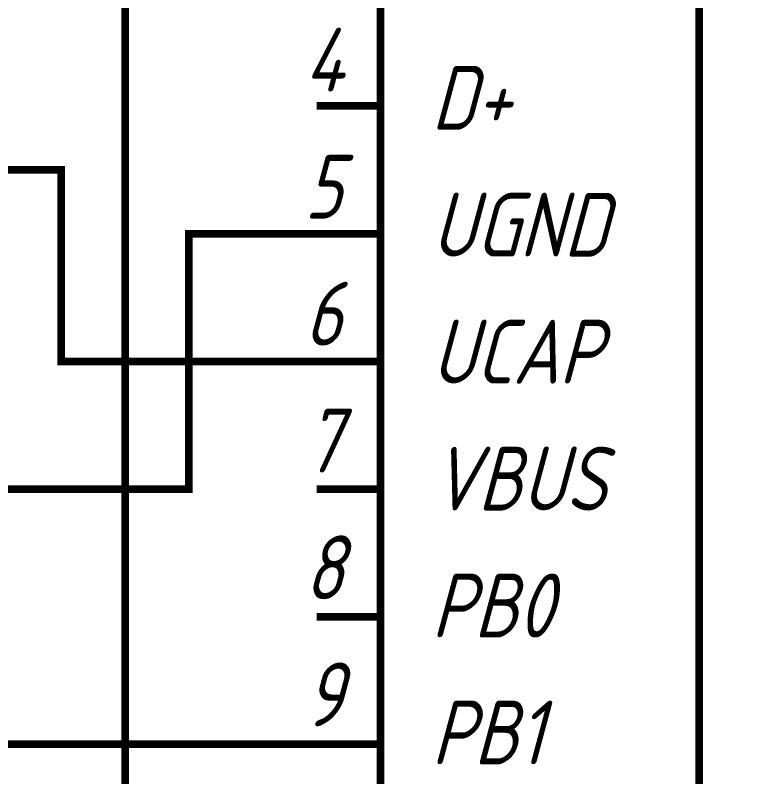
# Model space of a CAD drawing. Header units: millimetres. Extents: x 101 to 942, y 57 to 651.
# Drawn here: x 398.31 to 426.84, y 422.52 to 452.34 of the extents above; entities that cross this region are included whole.
import ezdxf

# ---------------------------------------------------------------- set-up
doc = ezdxf.new("R2010")
doc.units = ezdxf.units.MM
doc.header["$LTSCALE"] = 0.5
doc.layers.add('Sheet', color=255, linetype='Continuous')
doc.styles.add('GOST type A0', font='', dxfattribs={"oblique": 15, "height": 3.5})
doc.styles.get('GOST type A0').set_extended_font_data('GOST type A')

msp = doc.modelspace()

# ---------------------------------------------------------------- linework, layer by layer
at = {"layer": 'Sheet', "color": 7, "const_width": 0.3}
for points in [[(402.612, 476.284), (402.612, 458.793), (402.612, 398.788), (410.112, 398.788), (410.112, 398.788)], [(425.097, 468.797), (425.097, 353.787)], [(412.612, 448.79), (410.112, 448.79)], [(387.612, 443.788), (387.612, 446.289), (400.112, 446.289), (400.112, 438.786), (410.112, 438.786), (410.112, 438.786)], [(387.612, 431.284), (387.612, 433.784), (405.112, 433.784), (405.112, 443.788), (410.112, 443.788), (410.112, 443.788)], [(412.612, 443.788), (410.112, 443.788)], [(412.612, 438.786), (410.112, 438.786)], [(412.612, 433.784), (410.112, 433.784)], [(412.612, 428.783), (410.112, 428.783)], [(255.157, 373.794), (360.127, 373.794), (360.127, 423.796), (410.112, 423.796), (410.112, 423.796)], [(412.612, 423.796), (410.112, 423.796)]]:
    msp.add_lwpolyline(points, dxfattribs=at)
msp.add_lwpolyline([(412.612, 468.797), (457.597, 468.797), (457.597, 353.787), (412.612, 353.787), (412.612, 468.797)], close=True, dxfattribs=at)

# ---------------------------------------------------------------- texts
at = {"layer": 'Sheet', "color": 7, "style": 'GOST type A0', "oblique": 15}
for s, p in [('4', (409.631, 449.349)), ('D+', (414.6, 447.858)), ('5', (409.631, 444.378)), ('UGND', (414.6, 442.887)), ('6', (409.631, 439.408)), ('UCAP', (414.6, 437.916)), ('7', (409.631, 434.437)), ('VBUS', (414.6, 432.946)), ('8', (409.631, 429.466)), ('PB0', (414.6, 427.975)), ('9', (409.631, 424.495)), ('PB1', (414.6, 423.004))]:
    msp.add_text(s, height=2.5, dxfattribs=at).set_placement(p)

doc.saveas('drawing.dxf')
